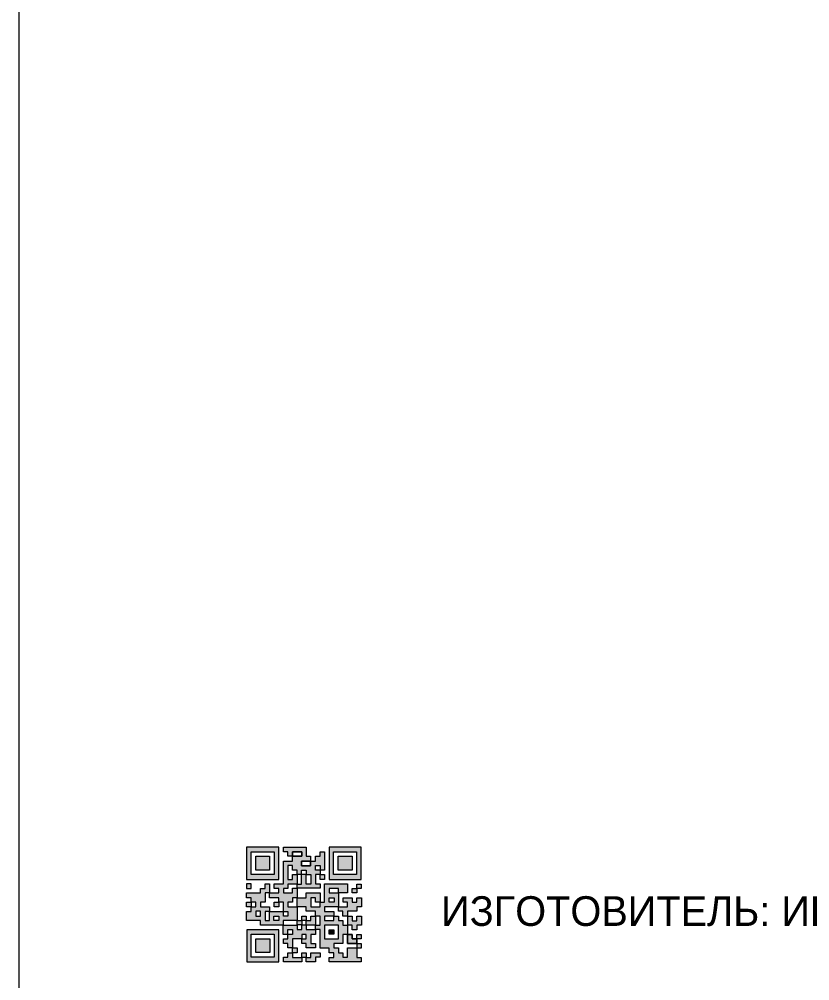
# Model space of a CAD drawing. Header units: millimetres. Extents: x 13810 to 67229, y 12374 to 21950.
# Drawn here: x 24824.8 to 24899.3, y 15345 to 15435.7 of the extents above; entities that cross this region are included whole.
import ezdxf

# ---------------------------------------------------------------- set-up
doc = ezdxf.new("R2010")
doc.units = ezdxf.units.MM
doc.styles.add('обычный', font='arial.ttf')

# ---------------------------------------------------------------- blocks, each defined once
blk = doc.blocks.new('QR')
at = {"lineweight": 0}
h = blk.add_hatch(color=256, dxfattribs=at)
h.dxf.hatch_style = 1
h.paths.add_polyline_path([(9241.161, 2687.381), (9242.006, 2687.381), (9242.006, 2687.835), (9241.588, 2687.835), (9241.588, 2688.683), (9239.446, 2688.683), (9239.446, 2688.251), (9239.862, 2688.251), (9239.862, 2687.835), (9240.294, 2687.835), (9240.294, 2688.251), (9241.163, 2688.251), (9241.163, 2687.835), (9240.294, 2687.835), (9240.294, 2687.375), (9239.446, 2687.375), (9239.446, 2685.219), (9238.567, 2685.219), (9238.567, 2684.798), (9239.018, 2684.798), (9239.018, 2684.375), (9238.135, 2684.375), (9238.135, 2683.923), (9239.022, 2683.923), (9239.022, 2683.501), (9239.438, 2683.501), (9239.438, 2682.638), (9239.866, 2682.638), (9239.866, 2682.179), (9239.438, 2682.179), (9239.438, 2682.638), (9238.135, 2682.638), (9238.135, 2681.762), (9237.71, 2681.762), (9237.71, 2682.638), (9238.135, 2682.638), (9238.135, 2683.067), (9237.273, 2683.067), (9237.273, 2683.508), (9237.708, 2683.508), (9237.708, 2684.375), (9238.135, 2684.375), (9238.135, 2685.219), (9237.708, 2685.219), (9237.708, 2684.802), (9237.282, 2684.802), (9237.282, 2684.381), (9235.978, 2684.381), (9235.978, 2683.916), (9236.401, 2683.916), (9236.401, 2683.489), (9236.835, 2683.489), (9236.835, 2683.074), (9236.401, 2683.074), (9236.401, 2682.636), (9235.978, 2682.636), (9235.978, 2681.764), (9237.292, 2681.764), (9237.292, 2681.335), (9239.431, 2681.335), (9239.431, 2681.764), (9240.739, 2681.764), (9240.739, 2683.05), (9239.873, 2683.05), (9239.873, 2683.499), (9240.286, 2683.499), (9240.286, 2683.908), (9240.739, 2683.908), (9240.739, 2684.81), (9240.288, 2684.81), (9240.288, 2684.786), (9240.288, 2684.375), (9239.446, 2684.375), (9239.446, 2684.798), (9239.865, 2684.798), (9239.865, 2685.207), (9240.743, 2685.207), (9240.743, 2686.101), (9240.285, 2686.101), (9240.285, 2685.639), (9239.864, 2685.639), (9239.864, 2686.954), (9240.285, 2686.954), (9240.285, 2686.522), (9240.743, 2686.522), (9240.743, 2686.101), (9241.161, 2686.101), (9241.161, 2686.526), (9241.594, 2686.526), (9241.594, 2686.101), (9242.017, 2686.101), (9242.017, 2685.207), (9241.594, 2685.207), (9241.594, 2686.101), (9241.161, 2686.101), (9241.161, 2685.207), (9240.743, 2685.207), (9240.739, 2684.81), (9242.894, 2684.81), (9242.894, 2685.217), (9242.47, 2685.217), (9242.47, 2686.105), (9242.893, 2686.105), (9242.893, 2686.522), (9242.464, 2686.522), (9242.464, 2686.953), (9242.893, 2686.953), (9242.893, 2686.522), (9243.32, 2686.522), (9243.32, 2688.261), (9242.897, 2688.261), (9242.897, 2687.835), (9242.469, 2687.835), (9242.469, 2687.381), (9242.006, 2687.381), (9242.006, 2686.941), (9241.161, 2686.941)])
h.paths.add_polyline_path([(9239.016, 2682.183), (9239.016, 2681.76), (9238.544, 2681.76), (9238.544, 2682.183)], flags=16)
h.paths.add_polyline_path([(9237.273, 2682.646), (9237.273, 2682.189), (9236.829, 2682.189), (9236.829, 2682.646)], flags=16)
h = blk.add_hatch(color=256, dxfattribs=at)
h.dxf.hatch_style = 1
h.paths.add_polyline_path([(9238.145, 2687.827), (9236.829, 2687.827), (9236.829, 2686.524), (9238.145, 2686.524)], flags=0)
h.paths.add_polyline_path([(9239.01, 2685.646), (9239.01, 2688.683), (9235.978, 2688.683), (9235.978, 2685.646)])
h.paths.add_polyline_path([(9236.406, 2686.103), (9236.406, 2688.256), (9238.561, 2688.256), (9238.561, 2686.103)], flags=16)
h.paths.add_polyline_path([(9236.829, 2686.524), (9236.829, 2687.827), (9238.145, 2687.827), (9238.145, 2686.524)], flags=0)
h = blk.add_hatch(color=256, dxfattribs=at)
h.dxf.hatch_style = 1
h.paths.add_polyline_path([(9238.145, 2686.524), (9238.145, 2687.827), (9236.829, 2687.827), (9236.829, 2686.524)])
h.paths.add_polyline_path([(9245.907, 2686.523), (9245.907, 2687.827), (9244.59, 2687.827), (9244.59, 2686.523)], flags=0)
h.paths.add_polyline_path([(9246.771, 2685.645), (9246.771, 2688.682), (9243.74, 2688.682), (9243.74, 2685.645)])
h.paths.add_polyline_path([(9244.167, 2686.102), (9244.167, 2688.256), (9246.322, 2688.256), (9246.322, 2686.102)], flags=16)
h.paths.add_polyline_path([(9244.59, 2686.523), (9244.59, 2687.827), (9245.907, 2687.827), (9245.907, 2686.523)], flags=0)
h = blk.add_hatch(color=256, dxfattribs=at)
h.dxf.hatch_style = 1
h.paths.add_polyline_path([(9240.747, 2681.764), (9240.747, 2681.352), (9241.173, 2681.352), (9241.173, 2681.764)])
h.paths.add_polyline_path([(9241.599, 2682.177), (9241.173, 2682.177), (9241.173, 2681.764), (9241.599, 2681.764)])
h.paths.add_polyline_path([(9242.467, 2681.34), (9242.467, 2682.187), (9242.016, 2682.187), (9242.016, 2681.764), (9241.599, 2681.764), (9241.599, 2681.34)])
h.paths.add_polyline_path([(9239.869, 2678.302), (9239.439, 2678.302), (9239.439, 2677.886), (9241.168, 2677.886), (9241.168, 2678.297), (9240.283, 2678.297), (9240.283, 2678.733), (9239.869, 2678.733)])
h.paths.add_polyline_path([(9240.746, 2678.733), (9240.746, 2679.188), (9240.283, 2679.188), (9240.283, 2678.733)])
h.paths.add_polyline_path([(9241.598, 2678.73), (9241.168, 2678.73), (9241.168, 2678.297), (9241.598, 2678.297)])
h.paths.add_polyline_path([(9242.018, 2678.297), (9241.598, 2678.297), (9241.598, 2677.889), (9242.476, 2677.889), (9242.476, 2678.307), (9242.901, 2678.307), (9242.901, 2678.73), (9242.018, 2678.73)])
h.paths.add_polyline_path([(9246.357, 2684.373), (9246.357, 2684.785), (9245.931, 2684.785), (9245.931, 2684.373)])
h.paths.add_polyline_path([(9246.783, 2685.198), (9246.357, 2685.198), (9246.357, 2684.785), (9246.783, 2684.785)])
h.paths.add_polyline_path([(9245.907, 2687.827), (9244.59, 2687.827), (9244.59, 2686.523), (9245.907, 2686.523)])
h = blk.add_hatch(color=256, dxfattribs=at)
h.dxf.hatch_style = 1
h.paths.add_polyline_path([(9243.32, 2686.105), (9242.893, 2686.105), (9242.893, 2685.644), (9243.32, 2685.644)])
h.paths.add_polyline_path([(9239.022, 2683.07), (9239.022, 2683.501), (9238.559, 2683.501), (9238.559, 2683.07)])
h.paths.add_polyline_path([(9236.403, 2684.799), (9236.403, 2685.221), (9235.978, 2685.221), (9235.978, 2684.799)])
h.paths.add_polyline_path([(9236.401, 2683.074), (9236.401, 2683.489), (9235.978, 2683.489), (9235.978, 2683.074)])
h = blk.add_hatch(color=256, dxfattribs=at)
h.dxf.hatch_style = 1
h.paths.add_polyline_path([(9243.32, 2682.636), (9243.32, 2683.07), (9244.619, 2683.07), (9244.619, 2684.373), (9243.745, 2684.373), (9243.745, 2684.799), (9244.619, 2684.799), (9244.619, 2684.373), (9245.479, 2684.373), (9245.479, 2685.217), (9243.318, 2685.217), (9243.318, 2683.498), (9242.894, 2683.498), (9242.894, 2683.064), (9242.015, 2683.064), (9242.015, 2683.908), (9242.473, 2683.908), (9242.473, 2683.498), (9242.894, 2683.498), (9242.894, 2684.378), (9241.594, 2684.378), (9241.594, 2683.908), (9240.739, 2683.908), (9240.739, 2683.05), (9241.59, 2683.05), (9241.59, 2682.642), (9242.467, 2682.642), (9242.467, 2682.187), (9242.906, 2682.187), (9242.906, 2681.336), (9242.476, 2681.336), (9242.476, 2680.914), (9242.912, 2680.914), (9242.912, 2679.175), (9243.749, 2679.175), (9243.749, 2678.732), (9244.199, 2678.732), (9244.199, 2678.301), (9243.748, 2678.301), (9243.748, 2677.882), (9246.784, 2677.882), (9246.784, 2678.3), (9246.352, 2678.3), (9246.352, 2679.188), (9245.475, 2679.188), (9245.475, 2678.307), (9245.052, 2678.307), (9245.052, 2678.732), (9244.621, 2678.732), (9244.621, 2679.188), (9244.196, 2679.188), (9244.196, 2679.613), (9245.05, 2679.613), (9245.05, 2680.462), (9245.482, 2680.462), (9245.482, 2681.337), (9245.039, 2681.337), (9245.039, 2681.765), (9244.632, 2681.765), (9244.632, 2682.193), (9244.207, 2682.193), (9244.207, 2681.765), (9243.321, 2681.765), (9243.321, 2682.193), (9244.207, 2682.193), (9244.207, 2682.636)])
h.paths.add_polyline_path([(9243.751, 2683.492), (9243.751, 2683.92), (9244.215, 2683.92), (9244.215, 2683.492)], flags=16)
h.paths.add_polyline_path([(9243.317, 2681.342), (9244.628, 2681.342), (9244.628, 2680.038), (9243.317, 2680.038)], flags=16)
h.paths.add_polyline_path([(9243.756, 2680.891), (9244.182, 2680.891), (9244.182, 2680.479), (9243.756, 2680.479)], flags=0)
h = blk.add_hatch(color=256, dxfattribs=at)
h.dxf.hatch_style = 1
h.paths.add_polyline_path([(9246.355, 2683.07), (9246.785, 2683.07), (9246.785, 2683.916), (9246.355, 2683.916), (9246.355, 2683.493), (9245.922, 2683.493), (9245.922, 2683.916), (9245.058, 2683.916), (9245.058, 2683.495), (9245.48, 2683.495), (9245.48, 2683.07), (9244.619, 2683.07), (9244.619, 2682.646), (9245.05, 2682.646), (9245.05, 2682.184), (9245.48, 2682.184), (9245.48, 2682.646), (9246.355, 2682.646)])
h.paths.add_polyline_path([(9246.785, 2682.184), (9246.355, 2682.184), (9246.355, 2681.75), (9245.924, 2681.75), (9245.924, 2682.184), (9245.48, 2682.184), (9245.48, 2681.337), (9245.482, 2681.337), (9245.935, 2681.337), (9245.935, 2680.909), (9246.357, 2680.909), (9246.357, 2681.34), (9246.785, 2681.34)])
h = blk.add_hatch(color=256, dxfattribs=at)
h.dxf.hatch_style = 1
h.paths.add_polyline_path([(9242.017, 2680.462), (9242.476, 2680.462), (9242.476, 2680.914), (9241.582, 2680.914), (9241.582, 2681.352), (9241.173, 2681.352), (9241.173, 2680.912), (9240.747, 2680.912), (9240.747, 2681.335), (9239.431, 2681.335), (9239.431, 2680.459), (9239.865, 2680.459), (9239.865, 2680.92), (9240.303, 2680.92), (9240.303, 2680.459), (9239.865, 2680.459), (9239.865, 2680.041), (9239.441, 2680.041), (9239.441, 2679.618), (9239.863, 2679.618), (9239.863, 2679.188), (9240.293, 2679.188), (9240.293, 2680.031), (9241.18, 2680.031), (9241.18, 2680.468), (9241.598, 2680.468), (9241.598, 2680.031), (9241.18, 2680.031), (9241.18, 2679.61), (9241.595, 2679.61), (9241.595, 2679.185), (9242.47, 2679.185), (9242.47, 2679.6), (9242.017, 2679.6)])
h = blk.add_hatch(color=256, dxfattribs=at)
h.dxf.hatch_style = 1
h.paths.add_polyline_path([(9235.984, 2680.902), (9235.984, 2677.865), (9239.015, 2677.865), (9239.015, 2680.902)])
h.paths.add_polyline_path([(9238.567, 2680.475), (9238.567, 2678.322), (9236.412, 2678.322), (9236.412, 2680.475)], flags=16)
h.paths.add_polyline_path([(9238.151, 2680.046), (9238.151, 2678.742), (9236.835, 2678.742), (9236.835, 2680.046)], flags=0)
h = blk.add_hatch(color=256, dxfattribs=at)
h.dxf.hatch_style = 1
h.paths.add_polyline_path([(9244.182, 2680.479), (9244.182, 2680.891), (9243.756, 2680.891), (9243.756, 2680.479)])
h = blk.add_hatch(color=256, dxfattribs=at)
h.dxf.hatch_style = 1
h.paths.add_polyline_path([(9245.925, 2680.036), (9245.925, 2680.462), (9245.482, 2680.462), (9245.482, 2679.617), (9246.352, 2679.617), (9246.352, 2680.036)])
h.paths.add_polyline_path([(9246.784, 2680.036), (9246.784, 2680.459), (9246.352, 2680.459), (9246.352, 2680.036)])
h.paths.add_polyline_path([(9246.778, 2679.176), (9246.778, 2679.617), (9246.352, 2679.617), (9246.352, 2679.176)])
h = blk.add_hatch(color=256, dxfattribs=at)
h.dxf.hatch_style = 1
h.paths.add_polyline_path([(9238.151, 2680.046), (9236.835, 2680.046), (9236.835, 2678.742), (9238.151, 2678.742)])
for points in [[(9237.708, 2685.219), (9238.135, 2685.219), (9238.135, 2684.375), (9237.708, 2684.375), (9237.708, 2683.508), (9237.273, 2683.508), (9237.273, 2683.067), (9238.135, 2683.067), (9238.135, 2682.638), (9237.71, 2682.638), (9237.71, 2681.762), (9238.135, 2681.762), (9238.135, 2682.638), (9239.438, 2682.638), (9239.438, 2683.501), (9239.022, 2683.501), (9239.022, 2683.07), (9238.559, 2683.07), (9238.559, 2683.501), (9239.022, 2683.501), (9239.022, 2683.923), (9238.135, 2683.923), (9238.135, 2684.375), (9239.018, 2684.375), (9239.018, 2684.798), (9238.567, 2684.798), (9238.567, 2685.219), (9239.446, 2685.219), (9239.446, 2687.375), (9240.294, 2687.375), (9240.294, 2687.835), (9239.862, 2687.835), (9239.862, 2688.251), (9239.446, 2688.251), (9239.446, 2688.683), (9241.588, 2688.683), (9241.588, 2687.835), (9242.006, 2687.835), (9242.006, 2687.381), (9242.469, 2687.381), (9242.469, 2687.835), (9242.897, 2687.835), (9242.897, 2688.261), (9243.32, 2688.261), (9243.32, 2686.522), (9242.893, 2686.522), (9242.893, 2686.105), (9243.32, 2686.105), (9243.32, 2685.644), (9242.893, 2685.644), (9242.893, 2686.105), (9242.47, 2686.105), (9242.47, 2685.217), (9242.894, 2685.217), (9242.894, 2684.81), (9240.739, 2684.81), (9240.739, 2683.908), (9241.594, 2683.908), (9241.594, 2684.378), (9242.894, 2684.378), (9242.894, 2683.498), (9242.473, 2683.498), (9242.473, 2683.908), (9242.015, 2683.908), (9242.015, 2683.064), (9242.894, 2683.064), (9242.894, 2683.498), (9243.318, 2683.498), (9243.318, 2685.217), (9245.479, 2685.217), (9245.479, 2684.373), (9244.619, 2684.373), (9244.619, 2683.07), (9245.48, 2683.07), (9245.48, 2683.495), (9245.058, 2683.495), (9245.058, 2683.916), (9245.922, 2683.916), (9245.922, 2683.493), (9246.355, 2683.493), (9246.355, 2683.916), (9246.785, 2683.916), (9246.785, 2683.07), (9246.355, 2683.07), (9246.355, 2682.646), (9245.48, 2682.646), (9245.48, 2682.184), (9245.924, 2682.184), (9245.924, 2681.75), (9246.355, 2681.75), (9246.355, 2682.184), (9246.785, 2682.184), (9246.785, 2681.34), (9246.357, 2681.34), (9246.357, 2680.909), (9245.935, 2680.909), (9245.935, 2681.337), (9245.482, 2681.337), (9245.482, 2680.462), (9245.925, 2680.462), (9245.925, 2680.036), (9246.352, 2680.036), (9246.352, 2680.459), (9246.784, 2680.459), (9246.784, 2680.039), (9246.784, 2680.036), (9246.352, 2680.036), (9246.352, 2679.617), (9246.778, 2679.617), (9246.778, 2679.176), (9246.352, 2679.176), (9246.352, 2678.3), (9246.784, 2678.3), (9246.784, 2677.882), (9243.748, 2677.882), (9243.748, 2678.301), (9244.199, 2678.301), (9244.199, 2678.732), (9243.749, 2678.732), (9243.749, 2679.175), (9242.912, 2679.175), (9242.912, 2680.914), (9242.476, 2680.914), (9242.476, 2680.462), (9242.017, 2680.462), (9242.017, 2679.6), (9242.47, 2679.6), (9242.47, 2679.185), (9241.595, 2679.185), (9241.595, 2679.61), (9241.18, 2679.61), (9241.18, 2680.031), (9240.293, 2680.031), (9240.293, 2679.188), (9240.746, 2679.188), (9240.746, 2678.733), (9240.283, 2678.733), (9240.283, 2678.297), (9241.168, 2678.297), (9241.168, 2678.73), (9241.598, 2678.73), (9241.598, 2678.297), (9242.018, 2678.297), (9242.018, 2678.73), (9242.901, 2678.73), (9242.901, 2678.307), (9242.476, 2678.307), (9242.476, 2677.889), (9241.598, 2677.889), (9241.598, 2678.297), (9241.168, 2678.297), (9241.168, 2677.886), (9239.439, 2677.886), (9239.439, 2678.302), (9239.869, 2678.302), (9239.869, 2678.733), (9240.283, 2678.733), (9240.283, 2679.188), (9240.293, 2679.188), (9239.863, 2679.188), (9239.863, 2679.618), (9239.441, 2679.618), (9239.441, 2680.041), (9239.865, 2680.041), (9239.865, 2680.459), (9239.431, 2680.459), (9239.431, 2681.335), (9237.292, 2681.335), (9237.292, 2681.764), (9235.978, 2681.764), (9235.978, 2682.636), (9236.401, 2682.636), (9236.401, 2683.074), (9235.978, 2683.074), (9235.978, 2683.489), (9236.401, 2683.489), (9236.401, 2683.916), (9235.978, 2683.916), (9235.978, 2684.381), (9237.282, 2684.381), (9237.282, 2684.802), (9237.708, 2684.802), (9237.708, 2685.219), (9237.92, 2685.219)], [(9240.743, 2686.101), (9240.743, 2686.522), (9240.285, 2686.522), (9240.285, 2686.954), (9239.864, 2686.954), (9239.864, 2685.639), (9240.285, 2685.639), (9240.285, 2686.101), (9240.743, 2686.101), (9240.743, 2686.522)], [(9240.743, 2685.207), (9239.865, 2685.207), (9239.865, 2684.798), (9239.446, 2684.798), (9239.446, 2684.375), (9240.288, 2684.375), (9240.288, 2684.786), (9240.288, 2684.81), (9240.739, 2684.81), (9240.743, 2685.207), (9239.865, 2685.207)], [(9244.619, 2684.373), (9244.619, 2684.799), (9243.745, 2684.799), (9243.745, 2684.373), (9244.619, 2684.373)], [(9240.739, 2683.05), (9240.739, 2681.764), (9239.431, 2681.764), (9239.431, 2681.335), (9240.747, 2681.335), (9240.747, 2681.352), (9240.747, 2680.912), (9241.173, 2680.912), (9241.173, 2681.352), (9241.582, 2681.352), (9241.582, 2680.914), (9242.476, 2680.914), (9242.476, 2681.336), (9242.906, 2681.336), (9242.906, 2682.187), (9242.467, 2682.187), (9242.467, 2682.642), (9241.59, 2682.642), (9241.59, 2683.05), (9240.739, 2683.05)], [(9240.739, 2683.908), (9240.286, 2683.908), (9240.286, 2683.499), (9239.873, 2683.499), (9239.873, 2683.05), (9240.739, 2683.05), (9240.739, 2683.908)], [(9244.619, 2683.07), (9243.32, 2683.07), (9243.32, 2682.636), (9244.207, 2682.636), (9244.207, 2682.193), (9243.321, 2682.193), (9243.321, 2681.765), (9244.207, 2681.765), (9244.207, 2682.193), (9244.632, 2682.193), (9244.632, 2681.765), (9245.039, 2681.765), (9245.039, 2681.337), (9245.482, 2681.337)], [(9245.48, 2682.184), (9245.05, 2682.184), (9245.05, 2682.646), (9244.619, 2682.646), (9244.619, 2683.07)], [(9241.599, 2681.764), (9242.016, 2681.764), (9242.016, 2682.187), (9242.467, 2682.187), (9242.467, 2681.34), (9241.599, 2681.34), (9241.599, 2681.764)], [(9245.48, 2682.184), (9245.48, 2681.337)], [(9239.865, 2680.459), (9239.865, 2680.92), (9240.303, 2680.92), (9240.303, 2680.459), (9239.865, 2680.459)], [(9245.482, 2680.462), (9245.05, 2680.462), (9245.05, 2679.613), (9244.196, 2679.613), (9244.196, 2679.188), (9244.621, 2679.188), (9244.621, 2678.732), (9245.052, 2678.732), (9245.052, 2678.307), (9245.475, 2678.307), (9245.475, 2679.188), (9246.352, 2679.188), (9246.352, 2679.07)], [(9246.352, 2679.617), (9245.482, 2679.617), (9245.482, 2680.462)], [(9245.482, 2680.462), (9245.482, 2679.617), (9246.352, 2679.617), (9246.352, 2680.036), (9245.925, 2680.036), (9245.925, 2680.462), (9245.482, 2680.462), (9245.482, 2679.617)], [(9246.352, 2679.617), (9246.352, 2679.176)]]:
    blk.add_lwpolyline(points, dxfattribs=at)
for points in [[(9235.978, 2685.646), (9239.01, 2685.646), (9239.01, 2688.683), (9235.978, 2688.683)], [(9243.74, 2685.645), (9246.771, 2685.645), (9246.771, 2688.682), (9243.74, 2688.682)], [(9236.406, 2688.256), (9238.561, 2688.256), (9238.561, 2686.103), (9236.406, 2686.103)], [(9236.829, 2687.827), (9238.145, 2687.827), (9238.145, 2686.524), (9236.829, 2686.524)], [(9240.294, 2687.835), (9241.163, 2687.835), (9241.163, 2688.251), (9240.294, 2688.251)], [(9240.294, 2688.251), (9241.163, 2688.251), (9241.163, 2687.835), (9240.294, 2687.835)], [(9244.167, 2688.256), (9246.322, 2688.256), (9246.322, 2686.102), (9244.167, 2686.102)], [(9244.59, 2687.827), (9245.907, 2687.827), (9245.907, 2686.523), (9244.59, 2686.523)], [(9242.006, 2687.381), (9241.161, 2687.381), (9241.161, 2686.941), (9242.006, 2686.941)], [(9241.161, 2687.381), (9242.006, 2687.381), (9242.006, 2686.941), (9241.161, 2686.941)], [(9242.893, 2686.522), (9242.464, 2686.522), (9242.464, 2686.953), (9242.893, 2686.953)], [(9241.161, 2686.101), (9240.743, 2686.101), (9240.743, 2685.207), (9241.161, 2685.207)], [(9241.161, 2686.526), (9241.594, 2686.526), (9241.594, 2686.101), (9241.161, 2686.101)], [(9241.594, 2686.101), (9242.017, 2686.101), (9242.017, 2685.207), (9241.594, 2685.207)], [(9235.978, 2684.799), (9236.403, 2684.799), (9236.403, 2685.221), (9235.978, 2685.221)], [(9246.357, 2685.198), (9246.783, 2685.198), (9246.783, 2684.785), (9246.357, 2684.785)], [(9245.931, 2684.785), (9246.357, 2684.785), (9246.357, 2684.373), (9245.931, 2684.373)], [(9236.401, 2683.074), (9236.835, 2683.074), (9236.835, 2683.489), (9236.401, 2683.489)], [(9243.751, 2683.92), (9244.215, 2683.92), (9244.215, 2683.492), (9243.751, 2683.492)], [(9236.829, 2682.189), (9237.273, 2682.189), (9237.273, 2682.646), (9236.829, 2682.646)], [(9238.544, 2682.183), (9239.016, 2682.183), (9239.016, 2681.76), (9238.544, 2681.76)], [(9239.438, 2682.638), (9239.866, 2682.638), (9239.866, 2682.179), (9239.438, 2682.179)], [(9241.173, 2682.177), (9241.599, 2682.177), (9241.599, 2681.764), (9241.173, 2681.764)], [(9240.747, 2681.764), (9241.173, 2681.764), (9241.173, 2681.352), (9240.747, 2681.352)], [(9243.317, 2680.038), (9244.628, 2680.038), (9244.628, 2681.342), (9243.317, 2681.342)], [(9235.984, 2677.865), (9239.015, 2677.865), (9239.015, 2680.902), (9235.984, 2680.902)], [(9236.412, 2680.475), (9238.567, 2680.475), (9238.567, 2678.322), (9236.412, 2678.322)], [(9241.18, 2680.031), (9241.598, 2680.031), (9241.598, 2680.468), (9241.18, 2680.468)], [(9243.756, 2680.891), (9244.182, 2680.891), (9244.182, 2680.479), (9243.756, 2680.479)], [(9236.835, 2680.046), (9238.151, 2680.046), (9238.151, 2678.742), (9236.835, 2678.742)]]:
    blk.add_lwpolyline(points, close=True, dxfattribs=at)

msp = doc.modelspace()

# ---------------------------------------------------------------- linework, layer by layer
at = {"color": 126, "lineweight": 0, "true_color": 0x008754}
msp.add_lwpolyline([(24824.826, 15729.598), (25424.826, 15729.598), (25424.826, 15334.598), (24824.826, 15334.598)], close=True, dxfattribs=at)

# ---------------------------------------------------------------- block references
at = {"color": 22, "lineweight": 100, "true_color": 0xbb1e10}
msp.add_blockref('QR', (15610.279, 12668.923), dxfattribs=at)

# ---------------------------------------------------------------- texts
at = {"lineweight": 0, "insert": (24938.622, 15351.181), "char_height": 2.8, "width": 191.34838, "attachment_point": 5, "style": 'обычный'}
msp.add_mtext('\\pi-8.4,l8.4,t8.4;{\\fProxima Nova Rg|b0|i0|c204|p2;ИЗГОТОВИТЕЛЬ: ИП АНДРЕЕВ А. А.\\fProxima Nova Rg|b0|i0|c0|p2; \\fProxima Nova Rg|b0|i0|c204|p2;ФП-24 - 2022/ 200-25-1440 ГОСТ 34428-2018-Е\\H1.2266x; }', dxfattribs=at)

doc.saveas('drawing.dxf')
